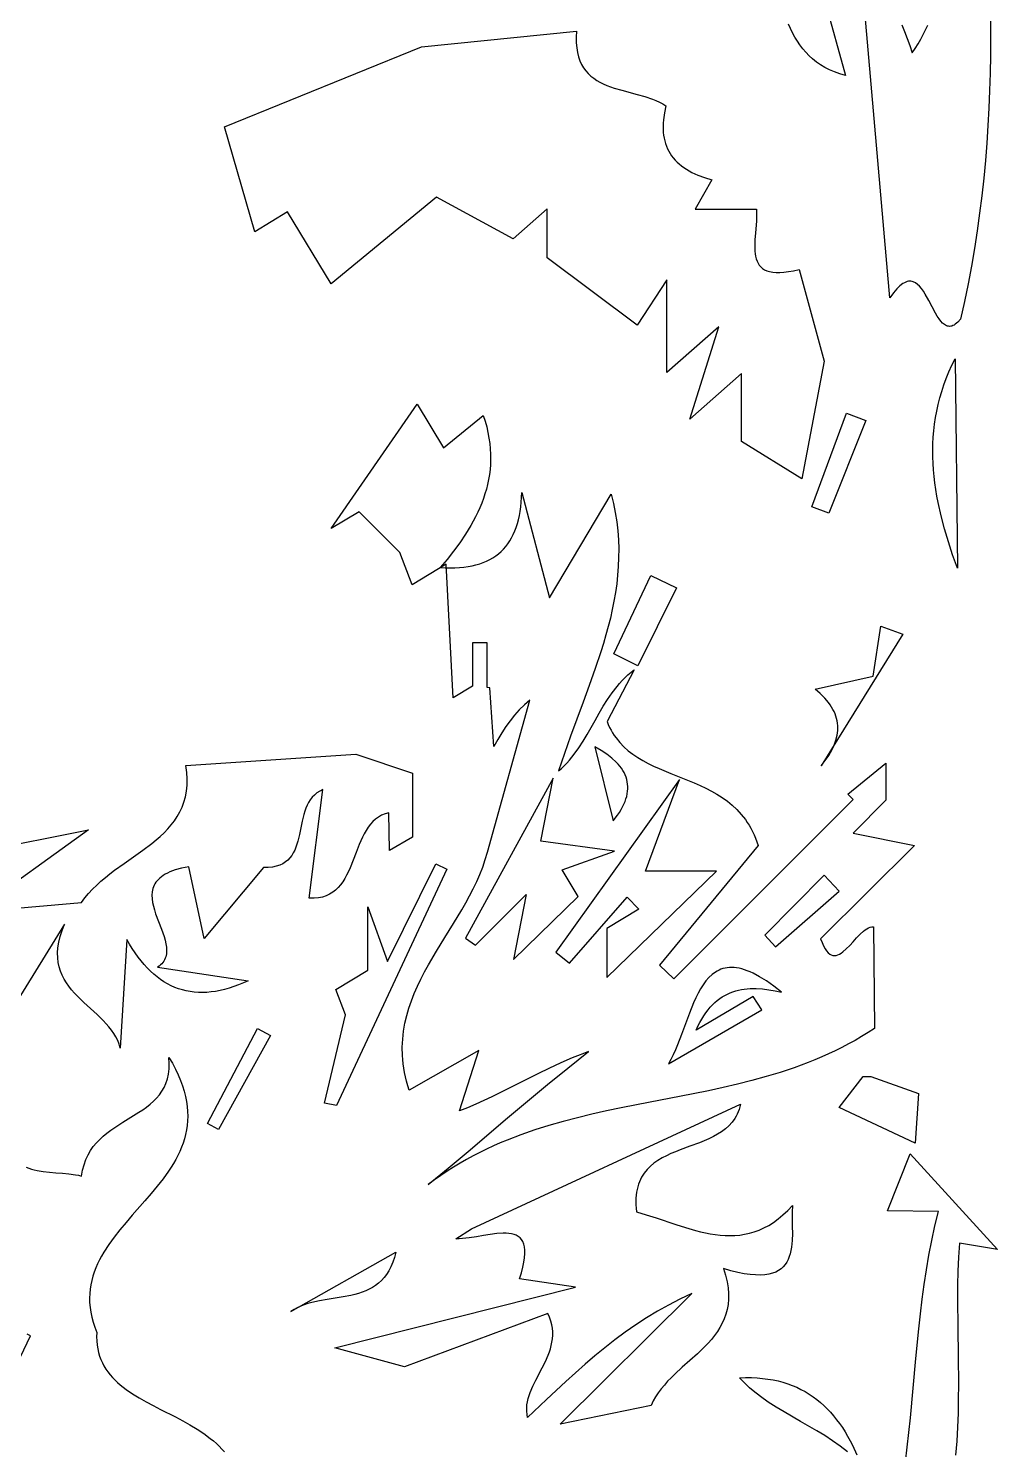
# Model space of a CAD drawing. Header units: metres. Extents: x -6.5 to 48.9, y 1.2 to 49.2.
# Drawn here: x 26.7 to 37.09, y 24.32 to 39.55 of the extents above; entities that cross this region are included whole.
import ezdxf

# ---------------------------------------------------------------- set-up
doc = ezdxf.new("R2010")
doc.units = ezdxf.units.M

msp = doc.modelspace()

# ---------------------------------------------------------------- linework, layer by layer
for points in [[(35.239366, 39.830497), (35.456178, 39.045277), (35.456178, 39.045277), (35.395327, 39.062596), (35.338285, 39.082752), (35.284885, 39.105626), (35.234959, 39.131096), (35.188341, 39.159044), (35.144864, 39.189349), (35.104361, 39.221891), (35.066665, 39.25655), (35.03161, 39.293204), (34.999027, 39.331735), (34.96875, 39.372022), (34.940613, 39.413945), (34.914447, 39.457384), (34.890088, 39.502218), (34.867366, 39.548328), (34.846116, 39.595592)], [(37.010521, 39.633257), (37.011416, 39.445906), (37.010278, 39.258523), (37.007018, 39.071093), (37.001549, 38.883603), (36.993782, 38.696042), (36.983628, 38.508395), (36.971001, 38.320649), (36.95581, 38.132793), (36.937969, 37.944811), (36.917389, 37.756692), (36.893981, 37.568422), (36.867658, 37.379989), (36.83833, 37.191378), (36.805911, 37.002578), (36.770311, 36.813575), (36.731443, 36.624355), (36.689218, 36.434907), (36.689218, 36.434907), (36.66074, 36.402706), (36.633801, 36.379463), (36.620871, 36.371001), (36.608279, 36.364537), (36.596012, 36.359992), (36.584052, 36.357286), (36.572386, 36.356337), (36.560997, 36.357066), (36.549871, 36.359392), (36.538991, 36.363236), (36.517912, 36.375153), (36.497637, 36.392175), (36.478043, 36.413661), (36.459008, 36.438967), (36.44041, 36.467451), (36.422125, 36.498472), (36.386005, 36.565553), (36.349668, 36.635072), (36.312134, 36.701891), (36.292612, 36.732682), (36.272422, 36.760872), (36.251442, 36.785817), (36.229549, 36.806876), (36.206622, 36.823407), (36.182537, 36.834767), (36.170021, 36.838307), (36.157171, 36.840314), (36.14397, 36.840707), (36.130403, 36.839405), (36.116454, 36.83633), (36.102109, 36.831399), (36.087351, 36.824534), (36.072167, 36.815654), (36.040454, 36.791526), (36.006847, 36.758374), (35.971225, 36.715555), (35.933464, 36.662428), (35.66661, 39.688082)], [(32.572862, 39.518297), (32.572862, 39.518297), (32.569707, 39.4543), (32.570553, 39.395048), (32.575215, 39.34032), (32.583505, 39.289893), (32.595237, 39.243545), (32.610226, 39.201052), (32.628285, 39.162192), (32.649227, 39.126744), (32.672867, 39.094483), (32.699019, 39.065187), (32.727495, 39.038635), (32.75811, 39.014602), (32.790678, 38.992868), (32.825012, 38.973208), (32.860926, 38.955401), (32.898234, 38.939224), (32.936749, 38.924455), (32.976285, 38.91087), (33.057677, 38.886364), (33.224521, 38.841777), (33.306994, 38.818134), (33.386846, 38.791216), (33.425324, 38.775974), (33.462589, 38.759245), (33.498453, 38.740807), (33.532732, 38.720437), (33.532732, 38.720437), (33.515793, 38.643754), (33.505338, 38.570754), (33.502532, 38.535631), (33.501336, 38.501422), (33.501747, 38.468127), (33.503759, 38.435743), (33.507371, 38.404269), (33.512578, 38.373703), (33.519376, 38.344043), (33.527763, 38.315286), (33.537733, 38.287432), (33.549284, 38.260478), (33.562411, 38.234423), (33.577112, 38.209264), (33.593382, 38.185), (33.611218, 38.161629), (33.630616, 38.139148), (33.651572, 38.117557), (33.674083, 38.096853), (33.698145, 38.077035), (33.723755, 38.0581), (33.750908, 38.040047), (33.779602, 38.022874), (33.809832, 38.006579), (33.874886, 37.976615), (33.946041, 37.950141), (34.023269, 37.927142), (33.844607, 37.612179), (34.503164, 37.613591), (34.503164, 37.613591), (34.504295, 37.551857), (34.501533, 37.487221), (34.490787, 37.354171), (34.486036, 37.288219), (34.483854, 37.224291), (34.485856, 37.163617), (34.488931, 37.134886), (34.493658, 37.10743), (34.500239, 37.081404), (34.508877, 37.05696), (34.519772, 37.034254), (34.533127, 37.013439), (34.549144, 36.994669), (34.568025, 36.978098), (34.589971, 36.96388), (34.615186, 36.952168), (34.64387, 36.943117), (34.676226, 36.93688), (34.712455, 36.933612), (34.75276, 36.933466), (34.797343, 36.936597), (34.846406, 36.943157), (34.90015, 36.953302), (34.958778, 36.967184), (35.228227, 35.98285), (34.989289, 34.723686), (34.34106, 35.122596), (34.34106, 35.85204), (33.787218, 35.361495), (34.09771, 36.350469), (33.539956, 35.863643), (33.539956, 36.854772), (33.225255, 36.368415), (32.258191, 37.089236), (32.258191, 37.614468), (31.895296, 37.293046), (31.071534, 37.742371), (29.944975, 36.813085), (29.477243, 37.584329), (29.124562, 37.369654), (28.800346, 38.494875), (30.911716, 39.35303), (32.572862, 39.518297)], [(36.060069, 39.588258), (36.08973, 39.516969), (36.118134, 39.442882), (36.145318, 39.366006), (36.171317, 39.286348), (36.171317, 39.286348), (36.204499, 39.3356), (36.235458, 39.384956), (36.264246, 39.434415), (36.290914, 39.483975), (36.315513, 39.533636), (36.338097, 39.583396)], [(36.631157, 36.009895), (36.655566, 33.766977), (36.655566, 33.766977), (36.605297, 33.907153), (36.559026, 34.047332), (36.517289, 34.187512), (36.480622, 34.327693), (36.449561, 34.467876), (36.4363, 34.537968), (36.424642, 34.60806), (36.414653, 34.678152), (36.406401, 34.748244), (36.399951, 34.818337), (36.395373, 34.888429), (36.392732, 34.958522), (36.392095, 35.028615), (36.393529, 35.098707), (36.397102, 35.1688), (36.40288, 35.238892), (36.410931, 35.308984), (36.421321, 35.379077), (36.434118, 35.449169), (36.449387, 35.519261), (36.467197, 35.589352), (36.487615, 35.659443), (36.510707, 35.729535), (36.53654, 35.799625), (36.565181, 35.869716), (36.596698, 35.939806), (36.631157, 36.009895)], [(31.574712, 35.403059), (31.574712, 35.403059), (31.594213, 35.340708), (31.610771, 35.27936), (31.624461, 35.218988), (31.63536, 35.159565), (31.643542, 35.101063), (31.649083, 35.043457), (31.652058, 34.986718), (31.652543, 34.930821), (31.650612, 34.875737), (31.646342, 34.821442), (31.639808, 34.767906), (31.631084, 34.715104), (31.620247, 34.663008), (31.607371, 34.611592), (31.592533, 34.560829), (31.575807, 34.510692), (31.557268, 34.461153), (31.536993, 34.412186), (31.515057, 34.363765), (31.491534, 34.315861), (31.466501, 34.268449), (31.440032, 34.221501), (31.383089, 34.128889), (31.32131, 34.037812), (31.255296, 33.948053), (31.185651, 33.859398), (31.112977, 33.77163), (31.112977, 33.77163), (31.167344, 33.769053), (31.219832, 33.768258), (31.270455, 33.769245), (31.319225, 33.772014), (31.366158, 33.776567), (31.411266, 33.782903), (31.454562, 33.791023), (31.496061, 33.800927), (31.535775, 33.812616), (31.573717, 33.82609), (31.609903, 33.84135), (31.644344, 33.858395), (31.677055, 33.877227), (31.708049, 33.897846), (31.73734, 33.920251), (31.76494, 33.944445), (31.790863, 33.970426), (31.815124, 33.998196), (31.837735, 34.027755), (31.858709, 34.059103), (31.878061, 34.092241), (31.895804, 34.127169), (31.911951, 34.163887), (31.926515, 34.202396), (31.939511, 34.242696), (31.950952, 34.284789), (31.96085, 34.328673), (31.969221, 34.37435), (31.976076, 34.42182), (31.98143, 34.471083), (31.985296, 34.52214), (31.987688, 34.574992), (32.284871, 33.448409), (32.94494, 34.559959), (32.94494, 34.559959), (32.969228, 34.459789), (32.98893, 34.360638), (33.004233, 34.262453), (33.015327, 34.16518), (33.0224, 34.068765), (33.025639, 33.973154), (33.025234, 33.878293), (33.021372, 33.784129), (33.014241, 33.690608), (33.004031, 33.597675), (32.990929, 33.505277), (32.975124, 33.413359), (32.956804, 33.321869), (32.936157, 33.230751), (32.913371, 33.139952), (32.888636, 33.049419), (32.862138, 32.959097), (32.834067, 32.868932), (32.773958, 32.688859), (32.709814, 32.508768), (32.643142, 32.328229), (32.50824, 31.964079), (32.443022, 31.779606), (32.381301, 31.59296), (32.381301, 31.59296), (32.412174, 31.619258), (32.441767, 31.647018), (32.470173, 31.676142), (32.497484, 31.706533), (32.54919, 31.770725), (32.597622, 31.838815), (32.643519, 31.910021), (32.687619, 31.983562), (32.773376, 32.134531), (32.81651, 32.210397), (32.860799, 32.285477), (32.906978, 32.358991), (32.955788, 32.430157), (33.007965, 32.498196), (33.035547, 32.530799), (33.064248, 32.562327), (33.09416, 32.592683), (33.125374, 32.621769), (33.157984, 32.649488), (33.192082, 32.675743), (32.901278, 32.122386), (32.901278, 32.122386), (32.914477, 32.089643), (32.928826, 32.058269), (32.944287, 32.028216), (32.960824, 31.999438), (32.9784, 31.971885), (32.996977, 31.945511), (33.036987, 31.896105), (33.080559, 31.850838), (33.127395, 31.809326), (33.1772, 31.771186), (33.229678, 31.736036), (33.284531, 31.703493), (33.341463, 31.673173), (33.400178, 31.644694), (33.460379, 31.617673), (33.584055, 31.566472), (33.710119, 31.516508), (33.8362, 31.464717), (33.898506, 31.437179), (33.959927, 31.408035), (34.020166, 31.376904), (34.078928, 31.343401), (34.135915, 31.307143), (34.190831, 31.267749), (34.24338, 31.224834), (34.293266, 31.178017), (34.340191, 31.126913), (34.38386, 31.071141), (34.40438, 31.041385), (34.423976, 31.010317), (34.442609, 30.977891), (34.460242, 30.944059), (34.47684, 30.908772), (34.492363, 30.871983), (34.506776, 30.833643), (34.520042, 30.793706), (33.461932, 29.510785), (33.616862, 29.364018), (35.539511, 31.286666), (35.480224, 31.341988), (35.88986, 31.676384), (35.88986, 31.278121), (35.538525, 30.926786), (36.196676, 30.792718), (35.189802, 29.794159), (35.189802, 29.794159), (35.205501, 29.752533), (35.221465, 29.717038), (35.237682, 29.687356), (35.254138, 29.663167), (35.270819, 29.644153), (35.287713, 29.629994), (35.304805, 29.620371), (35.322082, 29.614965), (35.339531, 29.613457), (35.357139, 29.615528), (35.374892, 29.620858), (35.392776, 29.62913), (35.410779, 29.640022), (35.428886, 29.653217), (35.465362, 29.685238), (35.502096, 29.722639), (35.538982, 29.762868), (35.575912, 29.803371), (35.612778, 29.841597), (35.649474, 29.874991), (35.667725, 29.889078), (35.685892, 29.901001), (35.703964, 29.910439), (35.721925, 29.917074), (35.739764, 29.920587), (35.757466, 29.920658), (35.766765, 28.832909), (35.766765, 28.832909), (35.698372, 28.788482), (35.629329, 28.745979), (35.559659, 28.705334), (35.489384, 28.666482), (35.418524, 28.629359), (35.347103, 28.5939), (35.275141, 28.560039), (35.202659, 28.527711), (35.129681, 28.496852), (35.056227, 28.467396), (34.907979, 28.412435), (34.758088, 28.362308), (34.606728, 28.316495), (34.454073, 28.274475), (34.300296, 28.23573), (34.14557, 28.199738), (33.990068, 28.16598), (33.677432, 28.103085), (33.363774, 28.042886), (33.050481, 27.981221), (32.894405, 27.948539), (32.73894, 27.913931), (32.58426, 27.876877), (32.430539, 27.836856), (32.277948, 27.793349), (32.126663, 27.745836), (31.976856, 27.693796), (31.8287, 27.63671), (31.755296, 27.606112), (31.68237, 27.574057), (31.609943, 27.540481), (31.538038, 27.505319), (31.466675, 27.468504), (31.395877, 27.429973), (31.325665, 27.389661), (31.256061, 27.347502), (31.187087, 27.303431), (31.118764, 27.257383), (31.051114, 27.209294), (30.984159, 27.159099), (30.984159, 27.159099), (31.198281, 27.337205), (31.410764, 27.51592), (31.834561, 27.873983), (32.047747, 28.052736), (32.263039, 28.230908), (32.481375, 28.4082), (32.70369, 28.584315), (32.70369, 28.584315), (32.61449, 28.551639), (32.526137, 28.516427), (32.438522, 28.47902), (32.351538, 28.43976), (32.179036, 28.357048), (32.007769, 28.271026), (31.836881, 28.184428), (31.66551, 28.09999), (31.579376, 28.059436), (31.492799, 28.020447), (31.405672, 27.983365), (31.317888, 27.948532), (31.527558, 28.596915), (30.779823, 28.170528), (30.779823, 28.170528), (30.764631, 28.219242), (30.751302, 28.267374), (30.739788, 28.314939), (30.730044, 28.361951), (30.722022, 28.408425), (30.715676, 28.454375), (30.710959, 28.499816), (30.707824, 28.544762), (30.706116, 28.63323), (30.710179, 28.719895), (30.719638, 28.804874), (30.73412, 28.888283), (30.753254, 28.970239), (30.776664, 29.050859), (30.803978, 29.130259), (30.834822, 29.208556), (30.868824, 29.285868), (30.905609, 29.36231), (30.944806, 29.437999), (30.986039, 29.513052), (31.073126, 29.661718), (31.163883, 29.809239), (31.255324, 29.95655), (31.344462, 30.104584), (31.387235, 30.179164), (31.428313, 30.254275), (31.467322, 30.330033), (31.503889, 30.406556), (31.537641, 30.483959), (31.568204, 30.562361), (31.595206, 30.641876), (31.618272, 30.722623), (32.074003, 32.351222), (32.074003, 32.351222), (32.015272, 32.300078), (31.960626, 32.246485), (31.909522, 32.190106), (31.861419, 32.130606), (31.815774, 32.067651), (31.772045, 32.000904), (31.729691, 31.930029), (31.688169, 31.854692), (31.64602, 32.483976), (31.617308, 32.485117), (31.617308, 32.965779), (31.457088, 32.965779), (31.457088, 32.501139), (31.24998, 32.376874), (31.176032, 33.806536), (30.812154, 33.588209), (30.680907, 33.934224), (30.245419, 34.369713), (29.944058, 34.188896), (30.867204, 35.524421), (31.148005, 35.05642), (31.574712, 35.403059)], [(35.675456, 35.348077), (35.278345, 34.353397), (35.097385, 34.424334), (35.468136, 35.426326), (35.675456, 35.348077)], [(33.646453, 33.553517), (33.23055, 32.720096), (32.973624, 32.845879), (33.369455, 33.686908), (33.646453, 33.553517)], [(36.070133, 33.057062), (35.196346, 31.645865), (35.196346, 31.645865), (35.239848, 31.702645), (35.277451, 31.758561), (35.309059, 31.813644), (35.334576, 31.867924), (35.353906, 31.921431), (35.366953, 31.974196), (35.37109, 32.00031), (35.37362, 32.02625), (35.374532, 32.05202), (35.373812, 32.077623), (35.37145, 32.103063), (35.367432, 32.128344), (35.361747, 32.15347), (35.354384, 32.178445), (35.345329, 32.203273), (35.334571, 32.227956), (35.322098, 32.2525), (35.307898, 32.276907), (35.291959, 32.301183), (35.274269, 32.32533), (35.233586, 32.373253), (35.185755, 32.420708), (35.130678, 32.467724), (35.755054, 32.609069), (35.836819, 33.142322), (36.070133, 33.057062)], [(32.770021, 31.850342), (32.965066, 31.057118), (32.965066, 31.057118), (33.012243, 31.118486), (33.032641, 31.148539), (33.050934, 31.178174), (33.067135, 31.207396), (33.081261, 31.236206), (33.093327, 31.264607), (33.103347, 31.292603), (33.111338, 31.320196), (33.117314, 31.34739), (33.12129, 31.374186), (33.123283, 31.400589), (33.123307, 31.4266), (33.121377, 31.452223), (33.11751, 31.477461), (33.111719, 31.502317), (33.104021, 31.526792), (33.09443, 31.550891), (33.082963, 31.574617), (33.069633, 31.597971), (33.054457, 31.620957), (33.03745, 31.643578), (33.018627, 31.665837), (32.998003, 31.687737), (32.951415, 31.730469), (32.897807, 31.771799), (32.837301, 31.811749), (32.770021, 31.850342)], [(26.191808, 30.733864), (27.343749, 30.960627), (26.121042, 30.081807), (27.266319, 30.181385), (27.266319, 30.181385), (27.303729, 30.231887), (27.34371, 30.279925), (27.385989, 30.325716), (27.430295, 30.369477), (27.476354, 30.411426), (27.523893, 30.451779), (27.572641, 30.490754), (27.622324, 30.528567), (27.723406, 30.601581), (27.824958, 30.672557), (27.924798, 30.743234), (28.020745, 30.815348), (28.066577, 30.852487), (28.110617, 30.890638), (28.152594, 30.930016), (28.192235, 30.970841), (28.229266, 31.013327), (28.263415, 31.057694), (28.294409, 31.104158), (28.321977, 31.152937), (28.345844, 31.204246), (28.365739, 31.258305), (28.381389, 31.31533), (28.39252, 31.375537), (28.398862, 31.439146), (28.40014, 31.506371), (28.396082, 31.577432), (28.386416, 31.652544), (30.207336, 31.772526)], [(30.207336, 31.772526), (30.816205, 31.56957), (30.816205, 30.88291), (30.568449, 30.741447), (30.562056, 31.14506), (30.562056, 31.14506), (30.521459, 31.133671), (30.484249, 31.118159), (30.450176, 31.098824), (30.418991, 31.075968), (30.390446, 31.049891), (30.364292, 31.020896), (30.34028, 30.989282), (30.318161, 30.955352), (30.297688, 30.919405), (30.27861, 30.881744), (30.243648, 30.802482), (30.211284, 30.719975), (30.179531, 30.636632), (30.146396, 30.554861), (30.128689, 30.515319), (30.109891, 30.477072), (30.089752, 30.440424), (30.068025, 30.405674), (30.04446, 30.373124), (30.018809, 30.343075), (29.990823, 30.315829), (29.960253, 30.291685), (29.92685, 30.270946), (29.890366, 30.253913), (29.850553, 30.240886), (29.80716, 30.232167), (29.75994, 30.228057), (29.708643, 30.228856), (29.855299, 31.392), (29.855299, 31.392), (29.821164, 31.375639), (29.790822, 31.356406), (29.763984, 31.334527), (29.740365, 31.310225), (29.719676, 31.283726), (29.70163, 31.255253), (29.68594, 31.225031), (29.672319, 31.193283), (29.66048, 31.160235), (29.650135, 31.126111), (29.632779, 31.05553), (29.603359, 30.91132), (29.5867, 30.841281), (29.576878, 30.807562), (29.565677, 30.77501), (29.552811, 30.743849), (29.537992, 30.714302), (29.520934, 30.686596), (29.501348, 30.660953), (29.478947, 30.637598), (29.453445, 30.616756), (29.424555, 30.59865), (29.391988, 30.583506), (29.355457, 30.571546), (29.314676, 30.562996), (29.269357, 30.55808), (29.219213, 30.557022), (28.582745, 29.796372), (28.419147, 30.566435), (28.419147, 30.566435), (28.341194, 30.550277), (28.273343, 30.531273), (28.215018, 30.509596), (28.189249, 30.497808), (28.165645, 30.485417), (28.144136, 30.472443), (28.124649, 30.458907), (28.107112, 30.444832), (28.091454, 30.430239), (28.077602, 30.415149), (28.065485, 30.399583), (28.055031, 30.383564), (28.046167, 30.367112), (28.038823, 30.35025), (28.032925, 30.332997), (28.025185, 30.29741), (28.02237, 30.260522), (28.023905, 30.222505), (28.029217, 30.183531), (28.037728, 30.14377), (28.048865, 30.103396), (28.062052, 30.062578), (28.092276, 29.980302), (28.1238, 29.898315), (28.152021, 29.81799), (28.163456, 29.77888), (28.17234, 29.740699), (28.178099, 29.703621), (28.180156, 29.667817), (28.177937, 29.633457), (28.170866, 29.600714), (28.165332, 29.585003), (28.15837, 29.56976), (28.149907, 29.555007), (28.139872, 29.540765), (28.128192, 29.527057), (28.114797, 29.513903), (28.099613, 29.501324), (28.08257, 29.489343), (29.055635, 29.344229), (29.055635, 29.344229), (29.003138, 29.320751), (28.951418, 29.299693), (28.900473, 29.281053), (28.850302, 29.26483), (28.800904, 29.251023), (28.752276, 29.239632), (28.704417, 29.230655), (28.657325, 29.224091), (28.610999, 29.219939), (28.565437, 29.218199), (28.520637, 29.218869), (28.476598, 29.221948), (28.433318, 29.227436), (28.390795, 29.235331), (28.349028, 29.245632), (28.308014, 29.258338), (28.267753, 29.273449), (28.228243, 29.290963), (28.189482, 29.310879), (28.151468, 29.333196), (28.114199, 29.357914), (28.077675, 29.385031), (28.041893, 29.414546), (28.006852, 29.446458), (27.972549, 29.480767), (27.938984, 29.517471), (27.906155, 29.556569), (27.87406, 29.598061), (27.842697, 29.641944), (27.812065, 29.688219), (27.782162, 29.736884), (27.752986, 29.787939), (27.683522, 28.622983), (27.683522, 28.622983), (27.671738, 28.664671), (27.656124, 28.70461), (27.637018, 28.742972), (27.61476, 28.779933), (27.589688, 28.815665), (27.562141, 28.850343), (27.532458, 28.884141), (27.500978, 28.917233), (27.43398, 28.981992), (27.363857, 29.046012), (27.29332, 29.110686), (27.225078, 29.177403), (27.192665, 29.211963), (27.161842, 29.247555), (27.132949, 29.284355), (27.106323, 29.322535), (27.082303, 29.362269), (27.061229, 29.403732), (27.043439, 29.447097), (27.029272, 29.492538), (27.019067, 29.54023), (27.013162, 29.590346), (27.011896, 29.643059), (27.015608, 29.698545), (27.024636, 29.756976), (27.039321, 29.818528), (27.059999, 29.883373), (27.08701, 29.951685), (26.565693, 29.110443)], [(31.491421, 29.727032), (32.032772, 30.268384), (31.896667, 29.570842), (32.591599, 30.247119), (32.421047, 30.531373), (32.981825, 30.733253), (32.191404, 30.841038), (32.322595, 31.513393), (31.38382, 29.801545), (31.491421, 29.727032)], [(32.497813, 29.531668), (33.116262, 30.238467), (33.242881, 30.111848), (32.899074, 29.905564), (32.899074, 29.379071), (34.074979, 30.516691), (33.314732, 30.516691), (33.678928, 31.501006), (32.351816, 29.648862), (32.497813, 29.531668)], [(31.184711, 30.539978), (29.999194, 28.006381), (29.872778, 28.032614), (30.096589, 28.97848), (29.993049, 29.25145), (30.335543, 29.456946), (30.335543, 30.135214), (30.546256, 29.549899), (31.065299, 30.597808), (31.184711, 30.539978)], [(34.707819, 29.708431), (35.388402, 30.303942), (35.228657, 30.475328), (34.59061, 29.831635), (34.707819, 29.708431)], [(33.558832, 28.454415), (34.558976, 29.032504), (34.468274, 29.174119), (33.855816, 28.813786), (33.855816, 28.813786), (33.875007, 28.856351), (33.895035, 28.896392), (33.915878, 28.933968), (33.937512, 28.969141), (33.959914, 29.001969), (33.983061, 29.032513), (34.006928, 29.060833), (34.031494, 29.086987), (34.056733, 29.111037), (34.082624, 29.133042), (34.109143, 29.153062), (34.136266, 29.171156), (34.16397, 29.187385), (34.192232, 29.201809), (34.221028, 29.214487), (34.250334, 29.225479), (34.280129, 29.234845), (34.310388, 29.242645), (34.341088, 29.248939), (34.372205, 29.253786), (34.435599, 29.259381), (34.500383, 29.259909), (34.56637, 29.255849), (34.633373, 29.24768), (34.701206, 29.23588), (34.769682, 29.220928), (34.769682, 29.220928), (34.687021, 29.286442), (34.609387, 29.341886), (34.536564, 29.387689), (34.468341, 29.424282), (34.435888, 29.439258), (34.404504, 29.452094), (34.374163, 29.462841), (34.344839, 29.471555), (34.316504, 29.478288), (34.289132, 29.483095), (34.262697, 29.486029), (34.237171, 29.487144), (34.212528, 29.486493), (34.188742, 29.484131), (34.165785, 29.480111), (34.143632, 29.474486), (34.122254, 29.467312), (34.101626, 29.45864), (34.081721, 29.448525), (34.062513, 29.437022), (34.026077, 29.410061), (33.992107, 29.378188), (33.960388, 29.341832), (33.930707, 29.301423), (33.90285, 29.257391), (33.876605, 29.210166), (33.851757, 29.160178), (33.828094, 29.107856), (33.783468, 28.99793), (33.741017, 28.883827), (33.699036, 28.768985), (33.655816, 28.656844), (33.633208, 28.602861), (33.609651, 28.550841), (33.58493, 28.501216), (33.558832, 28.454415)], [(29.294015, 28.755665), (28.735539, 27.74864), (28.619338, 27.814332), (29.155604, 28.830847), (29.294015, 28.755665)], [(26.674496, 27.347722), (26.702108, 27.335345), (26.730987, 27.324929), (26.761015, 27.31626), (26.792072, 27.309125), (26.856801, 27.29861), (26.924222, 27.291681), (26.993385, 27.286637), (27.063341, 27.281776), (27.133139, 27.275396), (27.201829, 27.265797), (27.235461, 27.259257), (27.26846, 27.251275), (27.26846, 27.251275), (27.279236, 27.31432), (27.294546, 27.372762), (27.314055, 27.426912), (27.337429, 27.477078), (27.364334, 27.523571), (27.394436, 27.566701), (27.427401, 27.606779), (27.462894, 27.644113), (27.500582, 27.679014), (27.54013, 27.711792), (27.581204, 27.742758), (27.62347, 27.77222), (27.710241, 27.827875), (27.79777, 27.881237), (27.883384, 27.934788), (27.924638, 27.962408), (27.96441, 27.991005), (28.002366, 28.020889), (28.038173, 28.05237), (28.071497, 28.085757), (28.102002, 28.121362), (28.129355, 28.159493), (28.153223, 28.20046), (28.173269, 28.244575), (28.189162, 28.292146), (28.200565, 28.343484), (28.207146, 28.398898), (28.20857, 28.4587), (28.204502, 28.523198)], [(28.204502, 28.523198), (28.204502, 28.523198), (28.242056, 28.45934), (28.275392, 28.396928), (28.304638, 28.335921), (28.329921, 28.276274), (28.35137, 28.217946), (28.369112, 28.160894), (28.383275, 28.105075), (28.393987, 28.050446), (28.401375, 27.996965), (28.405569, 27.94459), (28.406695, 27.893277), (28.404881, 27.842985), (28.400256, 27.793669), (28.392946, 27.745289), (28.383081, 27.6978), (28.370787, 27.651161), (28.356193, 27.605329), (28.339426, 27.560261), (28.320615, 27.515915), (28.299886, 27.472247), (28.277369, 27.429216), (28.25319, 27.386778), (28.227479, 27.344892), (28.200361, 27.303514), (28.142422, 27.222112), (28.080394, 27.142232), (28.015302, 27.063534), (27.948167, 26.985675), (27.811862, 26.831111), (27.744737, 26.753725), (27.679661, 26.675815), (27.617657, 26.597038), (27.559748, 26.517055), (27.506955, 26.435524), (27.482797, 26.394072), (27.460303, 26.352105), (27.439598, 26.30958), (27.420813, 26.266455), (27.404074, 26.222687), (27.389509, 26.178234), (27.377246, 26.133053), (27.367413, 26.087101), (27.360138, 26.040336), (27.355548, 25.992715), (27.353772, 25.944196), (27.354937, 25.894735), (27.359171, 25.844291), (27.366603, 25.79282), (27.377359, 25.740279), (27.391568, 25.686627), (27.409357, 25.631821), (27.430855, 25.575818), (27.430855, 25.575818), (27.429572, 25.528895), (27.430989, 25.483864), (27.435015, 25.440656), (27.441557, 25.399202), (27.450523, 25.359433), (27.461823, 25.32128), (27.475364, 25.284673), (27.491054, 25.249543), (27.508802, 25.215821), (27.528515, 25.183438), (27.550103, 25.152326), (27.573473, 25.122414), (27.598534, 25.093633), (27.625194, 25.065915), (27.65336, 25.039191), (27.682942, 25.01339), (27.745985, 24.964285), (27.813587, 24.918047), (27.885015, 24.874122), (27.959535, 24.831958), (28.036413, 24.791002), (28.114913, 24.7507), (28.273848, 24.669845), (28.352814, 24.628187), (28.430467, 24.584971), (28.506073, 24.539643), (28.578897, 24.49165), (28.648205, 24.44044), (28.681312, 24.413455), (28.713264, 24.385458), (28.74397, 24.356381), (28.773339, 24.326153), (28.801278, 24.294706)], [(35.729639, 28.319379), (36.238995, 28.136011), (36.20401, 27.604238), (35.387544, 27.987525), (35.645813, 28.319379), (35.729639, 28.319379)], [(34.332274, 28.021099), (34.332274, 28.021099), (34.3251, 27.992608), (34.316605, 27.965457), (34.306835, 27.939598), (34.295841, 27.914982), (34.283668, 27.891561), (34.270367, 27.869285), (34.240569, 27.827974), (34.206833, 27.790661), (34.169544, 27.756953), (34.129086, 27.72646), (34.085846, 27.698793), (34.040209, 27.673561), (33.992559, 27.650372), (33.943284, 27.628837), (33.892767, 27.608565), (33.78955, 27.570249), (33.685993, 27.5323), (33.63505, 27.512486), (33.585178, 27.491593), (33.536762, 27.46923), (33.490187, 27.445006), (33.44584, 27.418531), (33.404105, 27.389414), (33.365367, 27.357265), (33.330012, 27.321693), (33.298426, 27.282309), (33.284166, 27.261064), (33.270993, 27.23872), (33.258954, 27.215228), (33.248099, 27.190538), (33.238474, 27.164602), (33.230129, 27.137371), (33.223112, 27.108796), (33.217469, 27.078829), (33.213251, 27.047421), (33.210504, 27.014522), (33.209278, 26.980084), (33.20962, 26.944058), (33.211578, 26.906396), (33.215201, 26.867049), (33.215201, 26.867049), (33.320275, 26.837253), (33.425683, 26.803753), (33.637148, 26.732701), (33.743031, 26.698677), (33.848898, 26.668008), (33.901797, 26.654482), (33.954659, 26.642457), (34.007473, 26.632152), (34.060228, 26.623789), (34.112914, 26.617587), (34.165518, 26.613768), (34.21803, 26.612552), (34.27044, 26.61416), (34.322736, 26.618811), (34.374907, 26.626727), (34.426942, 26.638128), (34.47883, 26.653236), (34.530561, 26.672269), (34.582124, 26.695449), (34.633506, 26.722997), (34.684699, 26.755132), (34.73569, 26.792076), (34.786468, 26.834049), (34.837023, 26.881272), (34.887344, 26.933964), (34.887344, 26.933964), (34.884968, 26.862756), (34.885356, 26.788207), (34.886667, 26.711866), (34.887056, 26.635277), (34.88468, 26.559987), (34.881879, 26.523313), (34.877696, 26.487542), (34.8719, 26.452869), (34.864261, 26.419487), (34.854549, 26.38759), (34.842532, 26.357369), (34.827981, 26.32902), (34.810666, 26.302734), (34.790355, 26.278705), (34.766819, 26.257127), (34.739827, 26.238192), (34.709148, 26.222094), (34.674553, 26.209027), (34.635811, 26.199182), (34.592691, 26.192754), (34.544963, 26.189937), (34.492397, 26.190922), (34.434763, 26.195903), (34.371829, 26.205074), (34.303366, 26.218628), (34.229143, 26.236758), (34.14893, 26.259658), (34.14893, 26.259658), (34.171663, 26.187565), (34.188215, 26.118937), (34.198901, 26.053597), (34.204035, 25.991367), (34.203933, 25.932072), (34.19891, 25.875534), (34.189282, 25.821576), (34.175364, 25.770022), (34.15747, 25.720695), (34.135917, 25.673418), (34.111019, 25.628014), (34.083092, 25.584307), (34.052451, 25.542119), (34.019411, 25.501275), (33.984288, 25.461597), (33.947396, 25.422908), (33.869568, 25.347791), (33.788451, 25.274511), (33.706564, 25.201652), (33.626432, 25.127801), (33.587812, 25.090061), (33.550575, 25.051543), (33.515039, 25.01207), (33.481516, 24.971464), (33.450324, 24.92955), (33.421777, 24.88615), (33.39619, 24.841088), (33.373879, 24.794186), (32.39955, 24.590654), (33.808896, 25.991444), (33.808896, 25.991444), (33.682755, 25.932506), (33.559845, 25.86917), (33.439934, 25.80169), (33.322793, 25.730318), (33.208191, 25.655309), (33.095896, 25.576916), (32.98568, 25.495393), (32.87731, 25.410992), (32.770558, 25.323968), (32.665192, 25.234574), (32.560981, 25.143063), (32.457696, 25.04969), (32.25298, 24.858368), (32.0492, 24.662637), (32.0492, 24.662637), (32.042859, 24.697366), (32.039818, 24.731749), (32.039831, 24.765821), (32.042653, 24.799619), (32.048037, 24.833176), (32.055739, 24.866529), (32.065513, 24.899713), (32.077113, 24.932763), (32.10481, 24.998603), (32.136867, 25.064333), (32.206201, 25.196591), (32.239549, 25.263685), (32.269401, 25.331799), (32.282401, 25.366327), (32.29379, 25.401217), (32.303323, 25.436503), (32.310754, 25.472221), (32.315837, 25.508406), (32.318327, 25.545093), (32.317979, 25.582319), (32.314546, 25.620118), (32.307784, 25.658526), (32.297446, 25.697577), (32.283288, 25.737308), (32.265064, 25.777754), (30.7315, 25.207281), (29.982949, 25.411312), (32.560983, 26.061353), (31.961694, 26.148104), (31.961694, 26.148104), (31.982137, 26.213464), (31.998078, 26.273054), (32.009696, 26.327116), (32.017174, 26.375893), (32.020691, 26.419625), (32.020428, 26.458556), (32.016567, 26.492925), (32.009288, 26.522976), (31.998772, 26.54895), (31.9852, 26.571089), (31.968752, 26.589634), (31.94961, 26.604828), (31.927955, 26.616913), (31.903966, 26.626129), (31.877826, 26.632719), (31.849715, 26.636925), (31.819813, 26.638989), (31.788303, 26.639151), (31.721176, 26.634742), (31.649782, 26.625631), (31.575568, 26.613753), (31.49998, 26.601042), (31.424464, 26.589434), (31.350469, 26.580861), (31.314493, 26.578318), (31.27944, 26.577259), (31.44844, 26.685462), (34.332274, 28.021099)], [(36.100361, 24.187875), (36.119261, 24.344974), (36.152389, 24.660834), (36.181852, 24.978246), (36.210728, 25.296412), (36.242096, 25.614533), (36.259677, 25.773327), (36.279034, 25.93181), (36.300554, 26.089882), (36.324621, 26.247444), (36.351619, 26.404396), (36.381934, 26.560637), (36.41595, 26.716069), (36.454053, 26.870591), (35.908617, 26.877855), (36.148446, 27.490751)], [(36.148446, 27.490751), (37.086854, 26.462771), (36.677708, 26.532208), (36.677708, 26.532208), (36.668385, 26.383051), (36.662297, 26.232965), (36.658914, 26.082086), (36.657706, 25.930548), (36.65969, 25.626039), (36.664007, 25.320522), (36.666412, 25.015079), (36.665571, 24.862723), (36.662661, 24.710792), (36.65715, 24.559421), (36.64851, 24.408746), (36.636208, 24.258901)], [(30.635313, 26.436355), (30.635313, 26.436355), (30.621206, 26.379368), (30.604313, 26.327275), (30.584778, 26.279827), (30.562743, 26.236774), (30.538353, 26.197866), (30.511748, 26.162852), (30.483074, 26.131482), (30.452472, 26.103507), (30.420086, 26.078677), (30.386059, 26.05674), (30.350533, 26.037448), (30.313652, 26.02055), (30.275559, 26.005797), (30.236397, 25.992937), (30.196308, 25.981721), (30.155437, 25.971899), (30.071916, 25.955436), (29.986979, 25.941548), (29.901769, 25.928233), (29.817431, 25.913492), (29.735109, 25.895324), (29.695061, 25.884329), (29.655947, 25.871728), (29.617908, 25.857269), (29.581089, 25.840704), (29.545631, 25.821781), (29.511679, 25.80025), (30.635313, 26.436355)], [(25.522264, 23.024965), (26.721778, 25.537285), (26.721778, 25.537285), (26.685883, 25.557137)], [(35.47839, 24.294855), (35.399717, 24.356853), (35.318009, 24.414806), (35.233874, 24.469522), (35.147916, 24.521809), (34.972957, 24.622323), (34.797977, 24.722809), (34.711993, 24.77506), (34.627821, 24.829727), (34.546066, 24.887617), (34.467334, 24.949538), (34.429291, 24.982262), (34.392231, 25.016297), (34.356229, 25.051743), (34.321362, 25.088702), (34.321362, 25.088702), (34.385639, 25.090956), (34.448106, 25.090797), (34.508791, 25.088263), (34.567724, 25.083392), (34.624934, 25.076223), (34.680449, 25.066795), (34.7343, 25.055147), (34.786513, 25.041318), (34.83712, 25.025345), (34.886149, 25.007268), (34.933628, 24.987125), (34.979587, 24.964956), (35.024055, 24.940798), (35.067061, 24.914691), (35.108633, 24.886673), (35.148802, 24.856783), (35.187595, 24.825059), (35.225043, 24.791541), (35.261173, 24.756266), (35.296015, 24.719274), (35.329598, 24.680603), (35.361951, 24.640292), (35.393103, 24.59838), (35.423084, 24.554906), (35.451921, 24.509907), (35.479644, 24.463423), (35.506282, 24.415492), (35.531865, 24.366154), (35.579977, 24.263408)]]:
    msp.add_lwpolyline(points)

doc.saveas('drawing.dxf')
